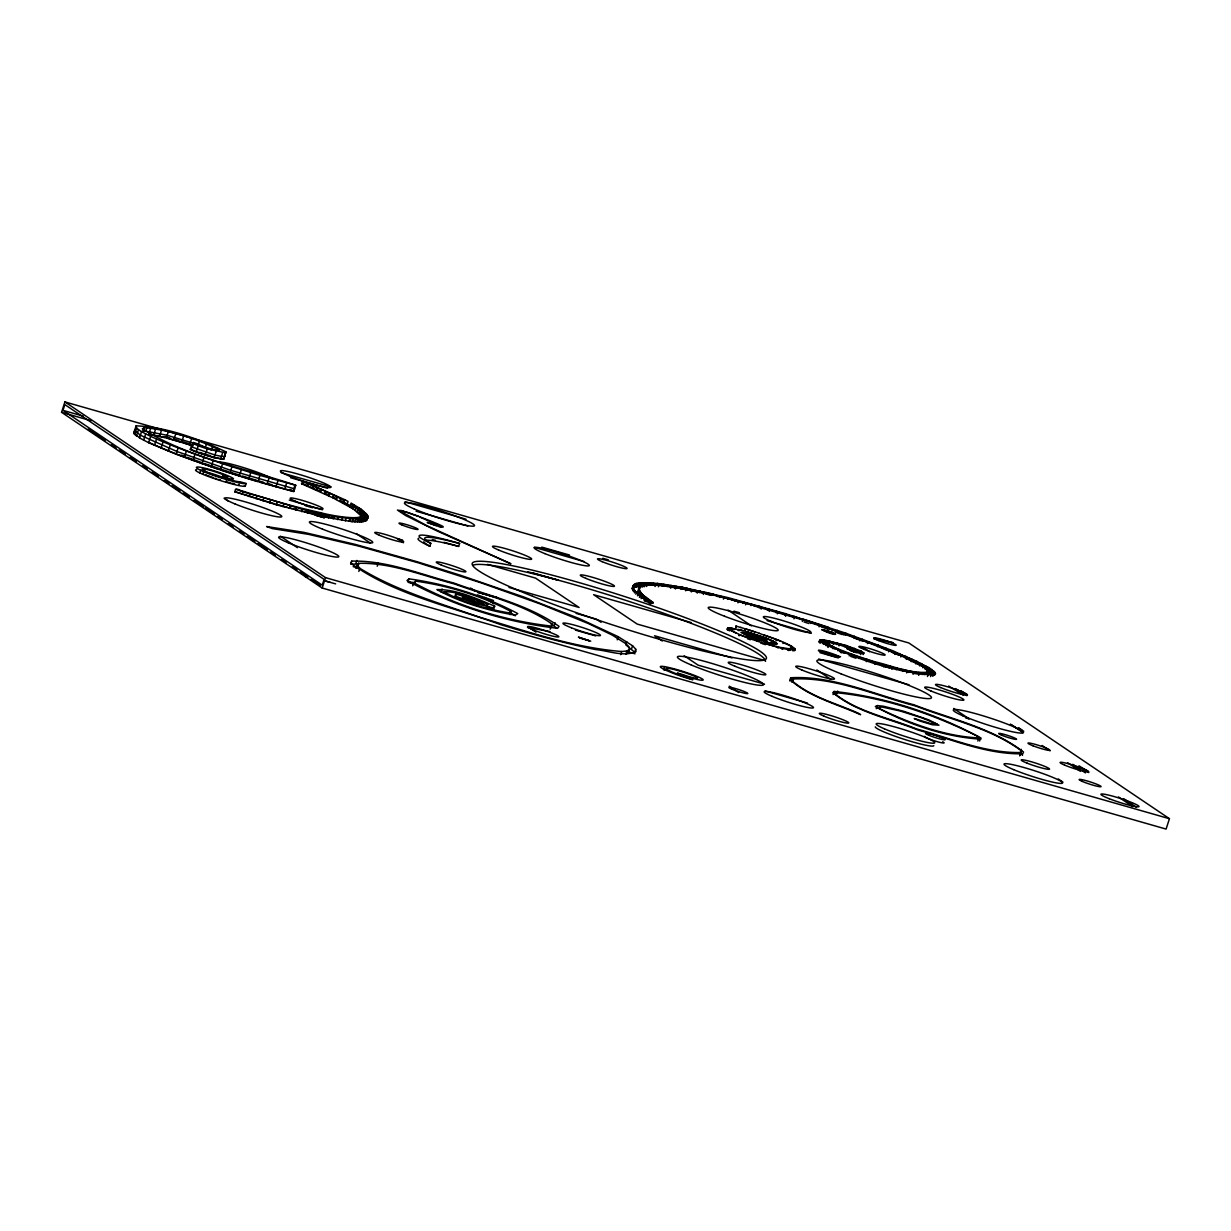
<?xml version="1.0" encoding="UTF-8"?>
<svg xmlns="http://www.w3.org/2000/svg" width="1231" height="1231" viewBox="0 0 1231 1231"><rect width="100%" height="100%" fill="white"/><g stroke="black" fill="none" stroke-linecap="round" stroke-linejoin="round"><path stroke-width="1.5" d="M1020.699 752.526C984.969 753.28 950.501 738.215 916.403 728.875C889.398 717.965 857.945 712.01 834.941 693.869L836.126 692.714C885.366 697.515 934.514 714.549 978.583 736.738L978.845 737.923C944.146 736.353 908.632 722.889 877.441 707.717L881.858 706.994L899.876 710.918L921.634 717.75L937.16 724.09L930.421 723.489L914.218 718.535L919.957 721.058L932.313 724.751L938.991 725.213L928.866 719.92L903.6 711.256L883.443 706.24L877.272 705.578L875.349 706.517C907.093 723.966 944.839 737.046 980.922 739.169L980.63 737.861C935.914 713.58 884.704 696.792 834.079 691.453L832.864 692.638C856.638 712.395 889.782 718.627 918.172 730.106C952.363 739.446 986.939 754.588 1022.761 753.787L1023.546 752.049C992.048 727.675 950.609 719.027 913.864 704.763C873.656 694.299 832.679 675.48 790.733 677.758L790.548 680.112C810.075 697.177 836.495 703.932 859.807 714.365L860.623 714.688L858.315 713.211C836.311 703.332 811.26 697.131 792.626 681.282L792.795 679.02C834.649 676.788 875.533 695.53 915.633 705.994C951.009 719.689 990.74 728.09 1021.468 750.833L1019.699 755.649L1021.468 750.833M750.495 638.058L750.802 637.089L742.37 632.857L756.988 636.212L765.528 640.289L756.665 638.227L749.525 635.088L760.066 638.566M793.426 649.553L792.718 650.322L793.041 649.353C794.41 646.06 785.624 644.321 783.255 642.49L782.931 643.459M763.82 634.965C806.351 649.168 803.581 656.138 761.189 642.29L760.958 643.444M242.384 493.908L234.659 491.677L276.36 504.802L323.691 516.882L352.066 521.682L361.714 521.929L366.484 520.467L366.453 517.42L360.052 511.665L360.898 509.034L351.097 503.064L350.25 505.695L353.066 507.295L353.913 504.648M360.898 509.034L367.746 515.697L366.484 520.467M633.58 584.956L632.334 589.341L634.457 584.279L641.289 582.709L657.354 583.386L681.62 587.156L728.013 597.635L785.163 613.577L845.989 633.257L892.875 650.753L929.036 667.617L934.837 672.28L934.637 675.08L928.466 669.356L906.739 658.554M632.242 588.356L633.026 585.741M737.954 602.836L738.508 601.113L717.073 595.742L666.863 585.925L652.445 584.679L641.705 585.756L638.904 588.587L641.12 593.019L639.935 596.696L637.72 592.249L639.335 589.972M61.55 412.293L64.904 401.921L908.817 642.967L1169.45 818.707L1166.096 829.078L322.183 588.033L61.55 412.293L91.094 420.74M62.981 410.354L64.843 404.599L324.107 579.416L322.245 585.171L62.981 410.354L83.308 416.17M136.149 425.849L133.671 433.066L136.456 435.989L138.503 429.665L135.718 426.742L136.149 425.849C167.077 427.049 197.976 438.79 225.904 451.808L223.873 459.178L214.056 457.747L197.991 452.777M134.471 434.358L136.518 428.019M138.503 429.665L141.565 431.619L143.073 431.204L144.242 427.588C170.186 430.204 195.898 438.559 219.318 449.838L219.333 450.623C199.083 446.853 205.146 445.899 193.405 442.514L190.236 449.484L196.175 452.146L198.222 445.807L192.282 443.145M143.073 431.204L145.75 431.173L146.92 427.572M143.596 440.19L145.643 433.851L141.565 431.619L139.518 437.944L148.612 442.668L176.095 454.224L218.933 469.488M150.751 427.973L148.705 434.312L153.613 435.128L155.66 428.803M148.612 442.668L150.659 436.328L145.643 433.851M154.46 445.345L156.506 439.005L150.659 436.328M155.091 435.451L159.507 436.374L161.553 430.05M161.046 448.176L163.092 441.837L156.506 439.005M168.324 431.696L166.277 438.021L181.603 442.344L183.65 436.005M168.293 451.161L170.34 444.822L163.092 441.837M173.725 440.036L175.771 433.697M176.095 454.224L178.141 447.884L170.34 444.822M184.373 457.363L186.42 451.023L178.141 447.884M192.728 445.93L189.62 444.868L191.667 438.544M192.236 446.13L193.405 442.514M193.021 460.532L195.067 454.193L186.42 451.023M198.268 444.791L199.437 441.19M212.548 446.253L211.393 449.854L205.392 447.422L206.562 443.806M201.976 463.718L204.023 457.378L195.067 454.193M205.238 455.27L207.285 448.93L225.919 452.854M199.807 472.95L200.653 470.304A25.035 2.493 17.9 0 1 200.53 467.303A18.711 1.862 17.9 0 1 226.566 475.228A16.48 1.631 17.9 0 1 227.566 478.305L222.965 476.597L225.165 476.936A10.525 1.046 17.9 0 0 224.611 475.212L221.595 474.012A12.756 1.262 17.9 0 0 206.254 469.35L204.254 469.026A19.081 1.893 17.9 0 0 205.3 471.442A17.849 1.77 17.9 0 0 223.134 477.89L227.52 479.151A19.65 1.954 17.9 0 0 240.137 481.767L246.154 483.506L245.261 486.214A25.605 2.539 17.9 0 1 225.919 482.213A23.789 2.37 17.9 0 1 199.807 472.95A25.035 2.493 17.9 0 1 196.591 469.657M203.407 471.658L204.331 471.781L205.177 469.149M215.794 451.931L216.948 448.315M211.163 466.888L213.209 460.548L204.023 457.378M214.056 457.747L216.102 451.408M220.564 459.086L222.611 452.746M223.857 458.147L225.904 451.808M213.209 460.548L222.534 463.672L220.487 470.011L248.677 478.936L257.956 481.706L260.003 475.381L295.779 485.276L293.732 491.615L259.772 482.244M223.75 477.843L222.303 477.259L223.165 474.627M225.919 482.213L226.781 479.582A25.605 2.539 17.9 0 0 246.123 483.568L246.154 483.506M229.889 473.073L231.936 466.734L260.003 475.381M239.306 476.058L241.353 469.719M235.29 492.108C234.213 486.014 239.229 490.723 243.23 491.261C268.912 499.524 294.871 507.034 321.229 512.804C330.2 515.574 384.811 525.622 351.974 504.925M242.184 494.37L243.046 491.738L236.137 489.476M248.677 478.936L250.724 472.596M249.108 496.585L249.955 493.954C288.146 503.233 327.723 521.806 367.33 517.836M256.017 498.74L256.864 496.108M267.065 484.352L269.112 478.028M262.88 500.832L263.726 498.201M269.666 502.864L270.512 500.232M275.959 486.861L278.006 480.536M276.36 504.802L277.206 502.171M284.623 489.23L286.669 482.891M282.915 506.664L283.761 504.018M293.009 491.431L295.055 485.091M289.331 508.418L290.193 505.787M359.498 517.466L358.652 520.097L361.668 518.882L362.068 516.805L353.389 508.972L332.709 497.739L302.118 484.014L302.226 480.967L344.788 499.694L348.05 501.417L347.204 504.048L350.25 505.695M295.578 510.096L296.44 507.464M307.088 486.137L307.95 483.506L302.964 481.383M301.641 511.665L302.503 509.034M312.474 488.43L313.32 485.799L307.95 483.506M307.504 513.127L308.35 510.496M316.259 490.123L317.121 487.491M313.136 514.496L313.982 511.865M320.691 492.108L321.537 489.476L313.32 485.799M304.811 511.834L315.413 514.343L316.259 511.711M324.892 494.031L325.738 491.4L321.537 489.476M315.413 514.343L320.368 515.435L321.229 512.804M328.892 495.908L329.739 493.277L325.738 491.4M323.691 516.882L324.538 514.25M332.709 497.739L333.555 495.108L329.739 493.277M328.585 517.912L329.446 515.281M336.309 499.524L337.171 496.878L333.555 495.108M333.216 518.836L334.063 516.189M339.725 501.248L340.572 498.601L337.171 496.878M337.571 519.636L338.417 516.989M342.91 502.91L343.757 500.278L340.572 498.601M347.204 504.048L343.941 502.325L344.788 499.694M341.633 520.313L342.48 517.682M322.183 588.033L325.538 577.647L64.904 401.921M345.403 520.882L346.25 518.251M348.881 521.344L349.727 518.697M353.389 508.972L354.236 506.341M350.496 520.282L351.343 517.651M355.405 510.326L356.267 507.695M352.066 521.682L352.912 519.051M352.974 520.39L353.82 517.759M357.175 511.604L358.036 508.972M357.975 510.28L358.821 507.634M355.159 520.405L356.021 517.774M354.928 521.913L355.79 519.282M358.698 512.804L359.544 510.173M357.052 520.298L357.913 517.666M359.944 513.927L360.791 511.296M357.498 522.021L358.359 519.39M360.929 514.973L361.776 512.342M361.868 512.973L362.714 510.342M359.944 519.79L360.806 517.158M359.76 522.036L360.621 519.405M361.637 515.927L362.483 513.296M360.96 519.39L361.806 516.758M361.052 519.928L362.914 514.173M361.668 518.882L362.514 516.251M361.206 520.713L364.268 511.573M361.714 521.929L362.576 519.297M360.545 518.943L365.207 520.236L363.699 518.497L365.561 512.727M363.376 521.713L364.222 519.082M364.715 519.559L366.576 513.804M493.693 609.268L494.708 606.144C476.366 598.62 456.916 589.31 436.897 589.557C460.979 602.913 488.276 610.561 515.343 615.177L517.774 613.592C484.275 595.681 446.591 584.063 408.954 578.847L406.984 580.601C452.993 605.59 505.602 622.347 557.674 628.302L559.043 626.348C528.007 604.498 489.307 595.973 453.977 583.079C420.494 574.415 386.765 560.243 351.789 561.121L350.773 564.244L359.421 563.813M364.715 521.405L365.561 518.774M365.438 520.559L367.3 514.789M365.745 520.99L366.592 518.359M366.9 518.328L367.746 515.697M366.915 519.851L367.9 516.497M355.851 563.536L356.867 560.413M358.359 563.321L356.251 568.353L358.359 563.321C391.227 562.49 422.941 575.8 454.408 583.94C487.353 595.973 523.437 603.913 552.38 624.271L551.38 627.395M358.821 571.415L359.837 568.291L357.252 565.229M377.225 566.229L378.24 563.106M408.954 578.847L407.953 581.971L415.278 582.586M412.677 585.802L415.447 581.109C448.499 585.648 481.583 595.835 511.034 611.53L510.019 614.654M418.74 538.224A53.256 5.293 17.9 0 0 429.865 546.241L430.804 543.317A53.256 5.293 17.9 0 1 459.594 543.517L458.64 546.426A64.489 6.401 17.9 0 0 424.987 540.378M442.083 588.926L441.083 592.049L444.453 592.85M454.654 597.143L455.655 594.019L474.704 599.343L483.875 604.19L468.349 599.635L466.872 598.481L474.15 600.62L462.41 596.666L462.733 598.051L474.627 602.451L486.522 605.421L487.861 604.206C473.904 598.512 459.071 591.434 443.837 591.711C463.841 602.744 486.491 609.068 508.942 612.869L511.034 611.53M473.704 602.467L474.704 599.343M486.845 607.329L487.861 604.206M550.103 629.195L552.38 624.271M556.72 628.287L554.104 625.887L555.119 622.748M632.395 588.633L634.457 584.279M632.749 590.434L632.796 586.633M617.223 639.812L618.224 636.689L579.001 618.454L523.898 597.05L460.225 575.185L416.755 561.628L355.328 544.41L303.872 532.346L266.619 526.529L272.328 528.591L308.704 534.392L358.529 546.056L417.94 562.721L480.89 582.755L540.394 603.99L589.126 623.886L612.299 635.119L626.071 643.844L629.087 647.075L629.38 649.476L628.364 652.599L625.917 654.092L626.918 650.968L629.38 649.476M633.273 587.956L634.473 587.387L635.658 583.725M633.473 591.619L633.303 588.71M634.473 587.387L636.012 586.941L637.196 583.263M634.504 592.911L635.058 591.172L634.027 589.895M636.012 586.941L637.889 586.602L639.074 582.925M635.842 594.281L636.396 592.557L635.058 591.172M637.72 592.249L639.135 587.726M637.812 593.219L639.674 586.956M637.889 586.602L640.105 586.371L641.289 582.709M637.489 595.758L638.043 594.019L636.396 592.557M640.52 586.31L639.966 588.033L641.705 585.756M638.227 594.281L639.412 590.618M638.92 595.435L640.105 591.772M620.716 654.646L621.732 651.522L626.918 650.968M643.828 582.602L642.644 586.264L640.105 586.371M639.412 597.312L639.982 595.573M642.644 587.049L643.197 585.31M626.702 641.597L625.687 644.721L634.688 652.261L635.688 649.137L632.565 645.767L618.224 636.689M644.459 586.71L645.029 584.987M641.12 598.666L642.428 594.373L641.12 593.019M632.457 587.464L636.642 585.002L646.152 584.34L646.706 582.617M646.614 586.495L647.167 584.771M644.028 595.804L650.507 600.574L649.953 602.313L643.474 597.527L644.028 595.804L642.428 594.373M644.152 600.666L644.705 598.943L638.043 594.019M646.152 584.34L649.368 584.479L649.922 582.755M644.752 601.005C672.603 610.991 615.962 585.679 649.645 584.663M645.383 599.066L645.936 597.327M647.014 600.374L647.583 598.651M631.549 648.891L632.565 645.767M649.46 585.248L652.445 584.679M650.399 602.528L644.705 598.943M649.368 584.479L652.922 584.74L653.476 583.002M655.015 586.541L655.569 584.817M657.354 583.386L656.8 585.11L652.922 584.74M653.107 602.944L650.507 600.574M658.462 586.787L659.016 585.064M661.57 583.894L661.016 585.617L665.54 586.248L666.109 584.525M652.261 585.264L662.786 585.433M662.601 586.002L666.863 585.925M670.403 587.002L670.957 585.279M670.71 588.249L671.264 586.525M676.142 586.156L675.573 587.879L672.126 587.295M675.419 588.987L675.973 587.264M666.679 586.495L680.989 588.11M681.066 588.88L681.62 587.156M685.744 590.818L686.298 589.08M686.852 590.018L687.406 588.28M664.54 666.633A23.789 2.37 17.9 0 0 665.294 669.879A25.605 2.539 17.9 0 0 690.545 679.22L692.853 679.697L687.667 677.712A19.65 1.954 17.9 0 1 671.203 671.634L668.618 670.387A17.849 1.77 17.9 0 1 669.141 668.464A19.081 1.893 17.9 0 1 686.713 673.28L690.083 674.465A12.756 1.262 17.9 0 1 697.285 678.266L696.161 678.296A10.525 1.046 17.9 0 1 683.082 674.696L677.373 673.049L678.712 673.742A16.48 1.631 17.9 0 0 702.147 680.204A18.711 1.862 17.9 0 0 689.929 673.742A25.035 2.493 17.9 0 0 664.54 666.633L663.524 669.756A25.035 2.493 17.9 0 1 666.694 670.387M691.345 591.911L691.914 590.172M692.945 591.265L693.499 589.541M697.238 593.111L697.792 591.388M699.316 592.65L699.87 590.911M703.409 594.45L703.963 592.726M705.963 594.142L706.517 592.419M680.805 588.68L710.395 594.173M647.306 601.313C595.389 565.629 706.379 593.434 713.441 594.034M710.195 594.742L717.073 595.742M720.043 597.497L720.597 595.773M723.428 599.143L723.997 597.42M727.459 599.359L728.013 597.635M716.888 596.312L731.137 599.205M735.092 601.328L735.646 599.605M727.598 628.195L727.398 629.718L727.598 628.195L729.737 627.856L743.155 630.795M727.275 629.149L728.275 627.887M728.29 630.518L729.691 628.379L735.953 629.072M729.152 629.195L729.691 630.918L729.044 628.656M728.737 629.626L729.737 627.856M729.383 629.349L731.076 628.349M731.968 628.102L731.66 629.072L734.584 629.595M733.184 628.579L732.876 629.549L730.768 629.318M742.924 603.405L743.493 601.682M740.924 627.61L736 626.025L735.923 627.225M736.107 627.271L736 626.025M745.509 604.836L746.063 603.113L713.241 594.619M738.138 630.38L738.446 629.41L742.524 630.441L764.774 637.735L773.73 641.659L775.207 644.152L773.407 642.628M739 630.795L739.323 629.826M738.662 635.55L738.985 634.581L752.11 639.304M739.585 635.719L739.893 634.75L727.706 628.749M750.956 605.59L751.525 603.867M744.97 629.718L745.294 628.749L759.573 633.334M745.17 629.933L745.478 628.964L754.726 631.888M730.952 599.789L761.712 607.422L761.158 609.145M747.74 634.334L748.048 633.365L757.28 636.15L766.975 640.797L756.588 638.366L748.033 634.581L758.558 637.273L761.666 638.658L761.358 639.612M748.479 634.719L748.787 633.75M749.925 636.689L750.248 635.735M759.173 607.883L759.727 606.144M748.048 633.365L740.908 632.38L750.156 637.027L749.848 637.997L759.45 640.182M753.203 637.304L753.526 636.35L757.203 637.412L756.88 638.381L754.972 637.673M753.911 635.719L753.587 636.689L758.25 638.243L758.558 637.273M753.911 636.95L754.218 635.996M753.526 636.35L758.958 637.889L754.942 636.396L754.634 637.366L757.311 638.366M754.634 639.535L754.957 638.566L750.156 637.027M756.65 637.381L755.434 636.889L755.126 637.858L757.203 637.412M755.434 638.227L755.434 636.889M755.726 638.15L756.034 637.196M756.28 639.335L756.834 637.427M757.527 638.166L757.834 637.196M767.529 610.268L768.082 608.529M769.19 611.438L769.76 609.714L751.341 604.436M761.389 638.72L761.697 637.75M763.912 638.904L763.605 639.874L765.251 640.812L765.559 639.858M765.174 638.797L765.497 637.827L746.971 631.672M764.82 640.166L765.128 639.197M776.022 612.73L776.576 611.007M775.515 643.182L764.605 642.567M777.361 613.823L777.915 612.084L786.178 614.546L785.624 616.285M770.837 643.028L770.529 643.982L773.037 644.398M771.145 641.489L771.452 640.52M772.314 641.766L772.622 640.797L765.497 637.827M771.622 644.444L771.929 643.474L776.976 643.659L772.622 640.797M775.053 642.028L774.745 642.982L776.669 644.629L776.976 643.659M774.791 643.536L775.099 642.567M775.992 640.566L776.299 639.612M784.609 615.3L785.163 613.577M776.807 640.705L777.13 639.735L759.312 633.411M776.222 643.967L776.53 642.997M777.992 648.091L778.315 647.121L793.041 649.353M781.593 648.922L781.916 647.968M782.577 649.353L782.885 648.383M793.841 616.208L802.889 619.685L802.32 621.424M793.949 618.808L794.503 617.085L776.392 611.592M787.855 649.091L787.548 650.06L789.794 650.353L790.117 649.383M788.763 650.537L789.071 649.568M792.041 646.506L791.733 647.475L793.333 648.475M792.241 647.106L791.933 648.075L790.394 647.106M802.581 618.916L828.802 627.41M792.918 650.922L793.749 648.583M794.703 648.352L794.811 650.507L795.195 649.045M794.149 650.814L794.457 649.845M790.733 677.758L789.717 680.881L793.41 679.727M791.795 682.143L792.795 679.02M810.767 623.425L811.337 621.701M753.618 605.79L811.275 622.347M819.107 626.794L819.661 625.071M819.523 626.256L820.077 624.532M819.692 640.243L820.723 641.52L820.169 643.259L819.123 641.966L819.692 640.243L824.278 639.889L845.943 645.413L861.054 651.061L863.808 652.845L863.254 654.569M819.123 641.966L820.846 639.658M835.095 634.273L826.832 631.488L827.447 629.549M896.676 668.448L918.603 672.926L925.127 673.403L928.882 671.972L923.112 666.602L901.23 655.8L867.747 642.444L827.832 628.395L845.805 633.842M824.278 639.889L823.093 643.551L826.847 644.259M935.191 673.357L934.529 674.726C895.553 673.249 854.745 658.554 820.723 641.52M825.847 642.213L829.248 644.844L828.694 646.583L825.293 643.951L825.847 642.213L829.54 641.92L839.573 644.182L839.019 645.906M826.786 641.751L825.601 645.413L832.741 646.429M826.155 645.013L826.709 643.274M828.986 643.644L829.909 640.951M827.894 647.429L828.463 645.706L823.739 643.382M835.726 632.334L836.28 630.611L878.165 645.613M836.88 632.057L837.449 630.318M833.372 644.475L833.926 642.751M832.71 648.552L833.264 646.814L829.248 644.844M834.387 648.922L828.463 645.706M836.818 644.582L837.388 642.844M837.972 650.814L838.526 649.091L833.264 646.814M843.881 635.15L844.451 633.426M845.42 634.996L845.989 633.257M841.204 652.907L841.758 651.184L859.069 657.308M845.389 647.137L845.943 645.413M838.526 649.091L844.789 651.568L844.22 653.292L839.527 651.43M823.554 643.967L819.507 640.812L820.662 640.243C835.495 642.028 850.406 646.506 863.623 653.415C859.9 654.861 838.665 646.06 851.914 649.245L851.344 650.968M833.079 694.576L834.079 691.453M852.283 636.812L885.597 648.506M854.391 636.212L853.822 637.95L862.054 640.905L862.608 639.181M836.588 694.192L837.588 691.068M851.036 649.783L851.59 648.045L857.345 650.784L856.791 652.507L855.545 652.507M849.19 655.846L849.744 654.123L875.656 662.663L875.103 664.386M851.19 651.107L851.914 649.245M854.099 650.86L851.714 649.229M851.206 655.861L851.775 654.138L844.789 651.568M852.621 649.753C852.098 653.707 853.899 648.198 857.345 650.784M853.098 651.322L847.036 648.168M853.329 651.907L854.406 648.337M853.729 652.015L854.283 650.291M855.237 651.507L855.807 649.783M856.114 650.784L857.161 651.353L839.388 644.767L829.355 642.49L825.662 642.797L838.342 649.66M859.746 640.797L860.315 639.058M858.699 658.462L859.253 656.739L851.775 654.138M861.054 651.061L860.484 652.799L853.852 650.06M860.454 654.569L861.023 652.845L863.808 652.845M867.378 643.598L867.932 641.874M866.378 661.663L866.993 659.293L859.253 656.739M877.795 646.767L878.349 645.044M874.241 663.447L874.795 661.724C892.352 665.848 910.401 673.973 928.62 672.141L929.082 671.387C919.065 660.185 902.308 656.754 889.121 650.076L888.551 651.815M882.196 647.968C898.999 654.553 921.388 660.201 935.006 673.926M885.227 649.66L885.797 647.921M881.919 665.725L882.473 663.986M883.658 666.91L884.212 665.186L892.413 667.479L891.844 669.202M876.272 708.702L877.272 705.578M889.875 666.048L889.321 667.787L883.766 666.233M894.922 654.43L895.476 652.692M899.584 653.507L899.03 655.246L892.321 652.476M896.306 669.602L896.86 667.879M900.846 656.954L901.415 655.231M899.923 670.049L924.081 674.388L934.529 674.726M905.293 657.908L905.847 656.185M906.324 659.385L906.878 657.662M902.769 671.157L903.323 669.433M906.662 672.911L907.216 671.187M911.078 660.478L911.632 658.754M911.294 661.693L911.848 659.97M908.616 672.434L909.186 670.695M915.71 663.878L916.264 662.155M916.326 662.924L916.88 661.201M913.063 674.311L913.617 672.572M919.542 665.894L920.096 664.171M921.003 665.232L921.573 663.509M918.788 672.357L918.218 674.08L913.787 673.403M918.695 675.373L919.249 673.649M922.727 667.756L923.296 666.033M922.45 672.741L921.881 674.465L928.066 673.865L927.097 670.88M925.066 667.387L925.635 665.648M925.266 669.418L925.82 667.694M924.758 674.557L925.312 672.818M926.82 674.342L927.374 672.618M933.667 670.957L932.483 674.619L927.851 671.295L929.036 667.617M927.897 675.065L928.743 670.387M928.066 673.865L928.62 672.141M927.482 676.527L929.082 671.387M930.544 673.065L931.729 669.402M930.59 676.619L931.144 674.896M932.806 676.404L933.36 674.68M934.283 674.003L934.837 672.28M977.845 741.047L978.845 737.923M979.614 740.985L980.63 737.861M1021.376 749.34L1020.361 752.464L1022.546 755.172M245.261 486.214L244.354 485.63M761.666 638.658L755.742 637.273M134.179 431.927L134.564 434.112L139.595 437.713M351.789 561.121L350.62 563.136C394.289 594.619 450.561 606.36 500.755 624.656C532.007 634.15 563.49 643.013 595.512 649.553C608.591 650.691 623.409 657.139 635.996 651.63L635.688 649.137M639.104 588.695L638.843 592.342L643.474 597.527M494.708 606.144L492.831 607.852L475.166 603.452L456.224 596.45L455.655 594.019M191.436 448.607L190.313 449.238L205.331 455.024L220.641 458.84L223.95 458.932L223.934 457.901M825.293 643.951L826.232 643.474M136.687 428.973L134.564 430.342L140.396 435.22L176.972 451.5L230.782 470.35L294.609 488.892M144.242 427.588L142.319 428.834C188.389 457.747 244.646 468.057 295.779 485.276M401.614 510.773L397.444 510.08L405.83 515.635L437.22 531.038L510.788 563.721M727.967 628.856L729.429 628.826M551.119 626.071C503.633 620.686 455.67 605.406 413.678 582.678M621.732 651.522C572.861 647.521 525.96 631.088 479.259 617.131C438.836 602.805 396.597 590.911 359.837 568.291M820.292 641.397L827.478 642.32M145.75 431.173L167.17 435.297L195.16 443.729M440.283 526.714L441.621 526.668L419.694 516.989M510.619 563.721L426.618 525.575L399.444 510.803L401.183 510.665M549.965 631.549L527.499 627.456M148.782 434.066L166.354 437.774L192.805 445.684M204.331 471.781L205.408 471.981M330.939 517.574L333.724 518.082M328.046 517.02L320.368 515.435M754.942 636.396L751.849 635.765L757.927 638.289M873.995 638.92L892.783 642.905M846.851 648.752L852.067 650.183M771.929 643.474L759.327 639.982M438.744 526.376C457.347 530.607 412.847 514.112 412.046 514.173M707.687 594.558L711.149 595.358M874.241 638.135L892.89 642.551M159.507 436.374L164.585 437.62M289.87 489.523L291.639 489.984M293.809 491.369C244.492 478.182 195.39 463.195 148.689 442.421M778.315 647.121L765.728 643.675M293.378 508.926L297.733 510.049M900.107 669.479L882.288 664.571M763.605 641.259L767.529 642.29M368.315 518.159L360.975 516.204L363.699 518.497M288.885 507.726L291.885 508.526M164.8 436.574L169.94 437.959M401.044 510.465L403.676 511.204M743.309 602.251L753.803 605.221M853.283 650.737L861.023 652.845M330.093 582.294L324.522 580.77L335.648 583.879M477.69 592.342L498.032 597.897L477.72 592.311M287.392 507.326L276.544 504.295M439.375 526.699L427.188 522.436L436.266 525.683M527.868 571.8L558.782 580.324L533.423 573.077M458.117 598.112L461.579 599.082M207.716 454.931L210.501 455.716M266.912 483.291L271.989 484.722M404.999 501.756L465.995 519.19M602.805 558.259L608.345 559.843M281.114 472.673L331.031 486.922M416.078 511.219L467.842 526.006M541.778 547.118L569.507 555.043M680.435 586.725L687.837 588.833M290.531 477.705L327.461 488.245M534.285 547.333L584.156 561.567M663.555 584.248L667.248 585.31M670.941 586.356L674.634 587.418M822.37 629.61L833.449 632.78M636.15 583.232L643.521 585.341M733.907 611.161L739.446 612.73M767.113 620.639L811.383 633.288M859.346 646.983L864.885 648.568L869.548 651.707M818.384 650.445L840.542 656.754M305.273 505.649L312.643 507.757M819.923 652.661L838.357 657.923M402.691 540.147L397.151 538.578L403.383 542.779M487.538 564.398L535.5 578.093L579.078 607.468L508.988 587.449M691.376 622.609L593.604 594.681L637.181 624.071L764.466 660.432M818.646 658.97L909.032 684.79M965.535 717.858L969.212 718.919L953.656 708.425M576.139 613.377L596.42 619.178L601.097 622.317M731.999 657.893L654.538 635.765L662.309 641.012M353.174 566.629L356.852 567.676M408.507 582.432L414.047 584.017M575.446 630.118L595.742 635.904M764.513 684.128L698.115 665.155L684.097 655.708M579.709 638.012L590.772 641.166M627.672 651.707L635.042 653.815M765.097 690.96L807.521 703.086M325.538 577.647L1169.45 818.707M305.088 576.508L307.858 577.293L300.072 572.046M767.898 609.114L777.915 612.084M258.325 480.798L263.496 482.306M274.975 503.848L263.711 500.54M173.494 438.959L178.972 440.56M289.27 500.078L322.445 509.788M874.61 662.293L884.212 665.186M740.585 627.348L745.478 628.964M650.799 603.913L649.229 603.421M249.57 478.197L256.587 480.305M303.749 484.091L301.457 483.552L302.118 484.014M762.389 643.721L765.42 644.644M255.556 498.063L262.095 500.063M403.137 511.204L409.031 512.927M242.507 476.043L247.831 477.674M866.993 659.293L874.795 661.724M253.909 497.555L244.03 494.431M804.012 621.947L809.044 623.548M180.803 441.098L190.205 444.068M183.204 442.852L189.62 444.868M230.074 472.135L238.968 474.951M404.399 511.588L411.185 513.666M243.046 491.738L249.955 493.954M756.496 640.936L761.266 642.474M811.137 622.27L819.892 625.102M811.091 622.932L827.832 628.395M756.096 640.012L759.004 640.951M222.534 463.672L231.936 466.734M222.996 469.827L228.304 471.565M821.262 626.841L826.493 628.564M823.493 630.395L826.832 631.488M221.211 469.242L203.823 463.333M827.617 631.072L832.802 632.826M751.772 639.351L756.619 640.828M837.357 632.903L842.25 634.581M198.222 445.807L207.285 448.93M199.837 452.393L204.915 454.147M847.082 647.721L852.16 649.476M850.883 656.446L855.96 658.216M477.351 594.912L493.477 600.513M409.815 513.389L418.586 516.328M747.448 638.735L750.341 639.751M202.146 462.748L187.327 457.393M304.38 484.291L308.796 486.122M201.822 446.099L205.392 447.422M747.756 637.766L739.893 634.75M181.142 455.039L185.773 456.793M834.572 648.337L844.589 652.138M764.466 638.704L766.898 639.674M222.303 477.259L220.749 476.643A12.756 1.262 17.9 0 0 206.608 472.242M777.13 639.735L780.9 641.259M310.458 486.83L314.613 488.599M487.291 606.468L492.092 608.56M316.013 489.199L319.952 490.969M191.113 446.745L214.933 455.024L221.442 456.362L224.75 456.455L224.734 455.424M324.43 492.969L328.723 494.939M736.569 633.35L729.998 629.949M332.832 496.862L336.74 498.74M340.448 500.555L343.941 502.325M647.491 600.728L653.292 602.374M551.149 624.209L554.104 625.887M948.67 686.067L963.319 695.115M1012.159 725.29L1023.546 732.337M1078.895 766.528L1088.666 772.56M927.851 671.295L934.344 675.357M955.487 688.591L966.858 695.7M1018.883 728.26L1023.761 731.306M1079.033 765.882L1088.789 771.991M510.957 613.084L515.312 615.808M1018.653 727.844L1021.838 729.983M1072.724 764.313L1085.45 772.883M1123.626 798.627L1136.351 807.213M927.712 668.356L935.668 673.711M961.088 690.853L967.443 695.146M1010.359 724.074L1023.069 732.645M1042.134 745.494L1050.089 750.864M1067.569 762.651L1080.279 771.221M1118.425 796.934L1132.72 806.582M1019.253 752.649L1022.361 754.741M1058.214 778.915L1062.892 782.07M728.09 610.099L751.433 625.84M816.861 669.956L830.863 679.389M729.291 686.175L738.631 692.484M342.618 501.802L353.512 509.157M362.853 515.45L365.961 517.543M470.534 588.049L475.197 591.203M484.537 597.497L493.877 603.79M529.73 627.964L535.962 632.165M356.159 533.515L370.177 542.963M224.042 498.201L228.72 501.356M280.299 536.131L297.425 547.672M88.063 429.096L105.174 440.636M111.39 444.822L116.053 447.976M119.176 450.069L125.393 454.27M130.055 457.409L136.287 461.61M142.596 465.857L147.258 469.011M151.921 472.15L158.153 476.351M164.369 480.552L169.032 483.691M172.155 485.799L179.926 491.031M183.034 493.139L189.266 497.324M193.929 500.478L203.269 506.772M205.069 507.988L214.409 514.281M217.518 516.389L222.196 519.528M228.412 523.729L233.074 526.868M239.306 531.069L243.969 534.208M247.077 536.316L254.863 541.563M257.971 543.656L267.389 550.011M270.497 552.104L275.175 555.258M281.391 559.459L286.069 562.598M292.301 566.799L296.963 569.953M310.966 579.386L320.291 585.679M926.466 672.818L927.558 674.065M430.804 543.317A64.489 6.401 17.9 0 1 459.594 543.517M432.266 539.593A53.256 5.293 17.9 0 1 435.42 540.271M443.96 542.348A53.256 5.293 17.9 0 1 458.64 546.426M429.865 546.241A64.489 6.401 17.9 0 1 423.803 541.763M226.781 479.582A23.789 2.37 17.9 0 1 200.653 470.304M239.276 484.399A19.65 1.954 17.9 0 1 238.691 484.414M234.659 483.814A19.65 1.954 17.9 0 1 231.767 483.152M230.151 482.752A19.65 1.954 17.9 0 1 226.673 481.798M220.472 479.982A17.849 1.77 17.9 0 1 218.626 479.398M216.779 478.813A17.849 1.77 17.9 0 1 214.963 478.197M213.178 477.566A17.849 1.77 17.9 0 1 211.47 476.951M209.824 476.335A17.849 1.77 17.9 0 1 208.285 475.735M206.87 475.151A17.849 1.77 17.9 0 1 205.592 474.597M203.5 473.596A19.081 1.893 17.9 0 1 202.684 473.166M473.073 565.137A154.521 15.341 17.9 0 1 631.457 602.221A154.521 15.341 17.9 0 1 765.42 661.401M678.466 674.126A19.081 1.893 17.9 0 1 682.066 675.219M942.638 741.785A10.34 1.031 17.9 0 1 935.96 741.293A10.34 1.031 17.9 0 1 924.696 736.384M218.379 462.179A29.698 2.954 17.9 0 1 243.338 467.549A29.698 2.954 17.9 0 1 272.697 478.905M933.806 745.632A30.713 3.047 17.9 0 1 903.969 739.246A30.713 3.047 17.9 0 1 875.318 726.829M578.508 637.196L589.372 640.782L578.508 637.196M821.831 629.657C835.849 637.35 844.266 634.334 821.831 629.657M324.199 517.697L314.982 515.066L324.292 517.759M532.623 596.281A154.521 15.341 17.9 0 0 765.62 659.416A154.521 15.341 17.9 0 0 559.797 577.201A154.521 15.341 17.9 0 0 532.623 596.281M962.796 715.78A36.807 3.662 17.9 0 0 1021.822 733.091A36.807 3.662 17.9 0 0 980.091 714.934A36.807 3.662 17.9 0 0 962.796 715.78M840.896 673.772A60.227 5.986 17.9 0 0 931.221 698.1A60.227 5.986 17.9 0 0 850.282 665.94A60.227 5.986 17.9 0 0 840.896 673.772M824.001 716.15A15.511 1.539 17.9 0 0 848.436 723.136A15.511 1.539 17.9 0 0 829.679 715.242A15.511 1.539 17.9 0 0 824.001 716.15M772.114 696.346A25.851 2.57 17.9 0 0 812.86 707.979A25.851 2.57 17.9 0 0 781.593 694.807A25.851 2.57 17.9 0 0 772.114 696.346M691.253 664.955A45.316 4.509 17.9 0 0 762.528 685.267A45.316 4.509 17.9 0 0 707.44 662.14A45.316 4.509 17.9 0 0 691.253 664.955M235.09 503.971A29.806 2.954 17.9 0 0 281.33 516.912A29.806 2.954 17.9 0 0 243.753 501.432A29.806 2.954 17.9 0 0 235.09 503.971M322.46 529.115A33.283 3.308 17.9 0 0 372.593 542.686A33.283 3.308 17.9 0 0 328.185 524.96A33.283 3.308 17.9 0 0 322.46 529.115M379.363 535.254A15.203 1.508 17.9 0 0 403.322 542.102A15.203 1.508 17.9 0 0 384.934 534.362A15.203 1.508 17.9 0 0 379.363 535.254M884.397 728.829A30.713 3.047 17.9 0 0 933.575 743.216A30.713 3.047 17.9 0 0 898.492 727.998A30.713 3.047 17.9 0 0 884.397 728.829M1109.239 798.719A20.081 2 17.9 0 0 1138.967 806.628A20.081 2 17.9 0 0 1111.485 795.826A20.081 2 17.9 0 0 1109.239 798.719M1013.605 769.621A30.713 3.047 17.9 0 0 1061.876 783.362A30.713 3.047 17.9 0 0 1024.407 767.652A30.713 3.047 17.9 0 0 1013.605 769.621M1082.264 781.408A11.556 1.154 17.9 0 0 1100.699 786.763A11.556 1.154 17.9 0 0 1087.281 780.993A11.556 1.154 17.9 0 0 1082.264 781.408M1027.223 763.205A14.91 1.477 17.9 0 0 1049.504 769.19A14.91 1.477 17.9 0 0 1029.378 761.22A14.91 1.477 17.9 0 0 1027.223 763.205M928.636 735.184A10.34 1.031 17.9 0 0 944.931 739.831A10.34 1.031 17.9 0 0 932.421 734.568A10.34 1.031 17.9 0 0 928.636 735.184M1064.63 765.113A14.91 1.477 17.9 0 0 1088.112 771.822A14.91 1.477 17.9 0 0 1070.093 764.236A14.91 1.477 17.9 0 0 1064.63 765.113M801.766 669.956A20.373 2.031 17.9 0 0 833.987 679.189A20.373 2.031 17.9 0 0 809.583 668.864A20.373 2.031 17.9 0 0 801.766 669.956M1032.994 745.801A11.556 1.154 17.9 0 0 1049.797 750.187A11.556 1.154 17.9 0 0 1033.625 743.924A11.556 1.154 17.9 0 0 1032.994 745.801M1001.511 735.138A9.433 0.939 17.9 0 0 1016.375 739.385A9.433 0.939 17.9 0 0 1004.973 734.584A9.433 0.939 17.9 0 0 1001.511 735.138M930.851 690.93A20.681 2.062 17.9 0 0 963.442 700.239A20.681 2.062 17.9 0 0 938.437 689.714A20.681 2.062 17.9 0 0 930.851 690.93M940.653 687.56A16.726 1.662 17.9 0 0 967.012 695.084A16.726 1.662 17.9 0 0 946.777 686.559A16.726 1.662 17.9 0 0 940.653 687.56M724.536 616.239A36.807 3.662 17.9 0 0 778.161 630.257A36.807 3.662 17.9 0 0 726.736 610.299A36.807 3.662 17.9 0 0 724.536 616.239M821.846 652.276A10.956 1.093 17.9 0 0 839.219 657.277A10.956 1.093 17.9 0 0 826.263 651.753A10.956 1.093 17.9 0 0 821.846 652.276M864.147 649.353A13.695 1.354 17.9 0 0 885.012 655.077A13.695 1.354 17.9 0 0 867.101 647.845A13.695 1.354 17.9 0 0 864.147 649.353M770.96 621.301A24.943 2.477 17.9 0 0 810.26 632.519A24.943 2.477 17.9 0 0 780.1 619.824A24.943 2.477 17.9 0 0 770.96 621.301M878.872 640.689A11.864 1.185 17.9 0 0 896.214 645.229A11.864 1.185 17.9 0 0 879.703 638.812A11.864 1.185 17.9 0 0 878.872 640.689M602.174 561.659A15.588 1.554 17.9 0 0 626.733 568.676A15.588 1.554 17.9 0 0 607.883 560.736A15.588 1.554 17.9 0 0 602.174 561.659M544.887 553.627A28.959 2.877 17.9 0 0 589.08 565.768A28.959 2.877 17.9 0 0 551.288 550.488A28.959 2.877 17.9 0 0 544.887 553.627M585.771 578.324A17.942 1.785 17.9 0 0 614.054 586.402A17.942 1.785 17.9 0 0 592.357 577.262A17.942 1.785 17.9 0 0 585.771 578.324M498.632 550.042A20.681 2.062 17.9 0 0 531.207 559.351A20.681 2.062 17.9 0 0 506.203 548.826A20.681 2.062 17.9 0 0 498.632 550.042M414.139 508.911A36.807 3.662 17.9 0 0 473.089 526.176A36.807 3.662 17.9 0 0 431.158 507.957A36.807 3.662 17.9 0 0 414.139 508.911M290.162 476.382A26.466 2.631 17.9 0 0 330.493 487.445A26.466 2.631 17.9 0 0 295.886 473.473A26.466 2.631 17.9 0 0 290.162 476.382M402.029 524.975A10.033 1 17.9 0 0 417.848 529.484A10.033 1 17.9 0 0 405.707 524.375A10.033 1 17.9 0 0 402.029 524.975M295.348 501.232A17.342 1.723 17.9 0 0 322.66 509.034A17.342 1.723 17.9 0 0 301.687 500.217A17.342 1.723 17.9 0 0 295.348 501.232M731.783 689.129A10.033 1 17.9 0 0 747.586 693.653A10.033 1 17.9 0 0 735.461 688.544A10.033 1 17.9 0 0 731.783 689.129M534.746 630.457A16.418 1.631 17.9 0 0 558.828 636.796A16.418 1.631 17.9 0 0 536.07 627.918A16.418 1.631 17.9 0 0 534.746 630.457M734.845 666.202A19.773 1.97 17.9 0 0 765.559 674.803A19.773 1.97 17.9 0 0 740.723 664.555A19.773 1.97 17.9 0 0 734.845 666.202M441.113 564.921A15.511 1.539 17.9 0 0 465.564 571.892A15.511 1.539 17.9 0 0 446.807 563.998A15.511 1.539 17.9 0 0 441.113 564.921M288.239 542.809A31.637 3.139 17.9 0 0 338.079 557.043A31.637 3.139 17.9 0 0 299.841 540.948A31.637 3.139 17.9 0 0 288.239 542.809M571.415 627.795A19.773 1.97 17.9 0 0 600.466 635.458A19.773 1.97 17.9 0 0 573.138 624.779A19.773 1.97 17.9 0 0 571.415 627.795"/></g></svg>
